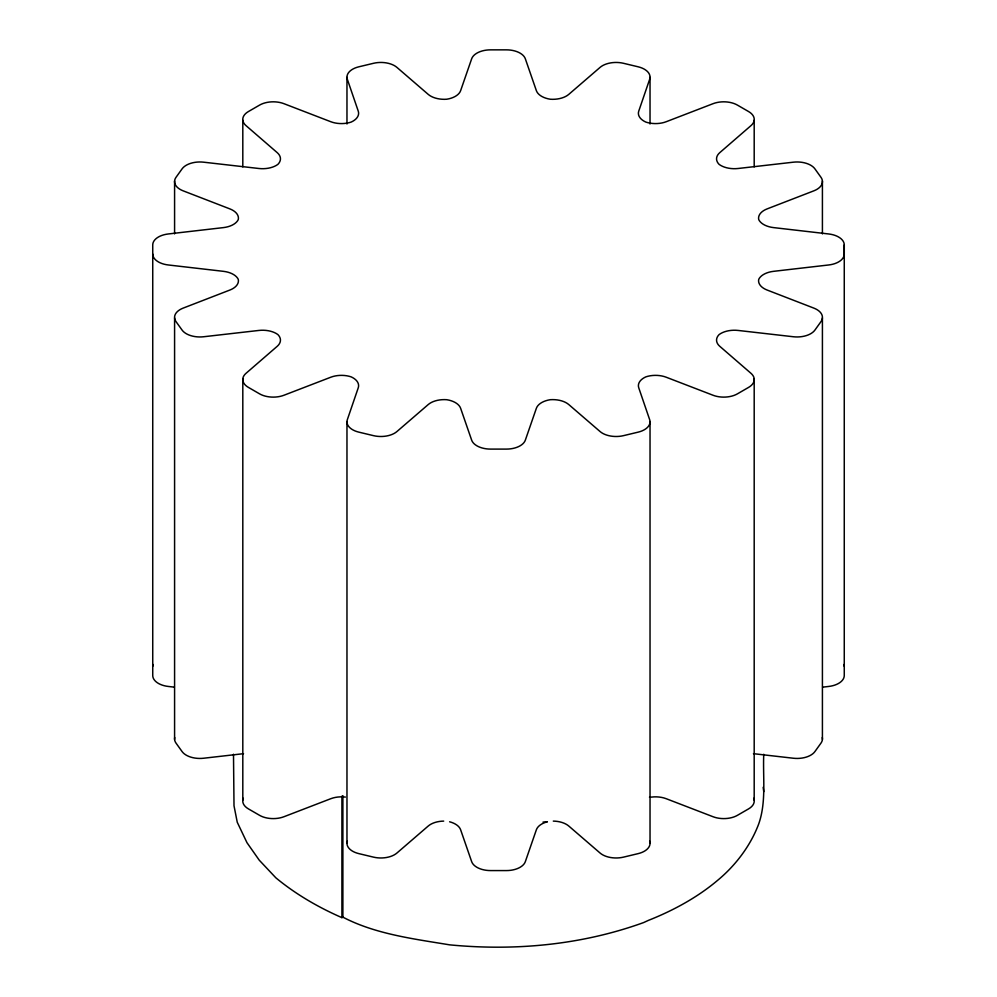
<?xml version="1.0" encoding="UTF-8"?>
<svg xmlns="http://www.w3.org/2000/svg" width="997" height="997" viewBox="0 0 997 997"><rect width="100%" height="100%" fill="white"/><g stroke="black" fill="none" stroke-linecap="round" stroke-linejoin="round"><path stroke-width="1.5" d="M763.752 754.268C762.755 777.286 766.506 801.8 758.729 823.896C750.542 845.768 735.425 865.683 717.354 880.563A265.277 153.164 0 0 1 648.424 920.368L643.638 922.561C581.65 944.994 515 951.163 449.61 944.844C413.68 938.887 375.433 934.152 342.881 917.153L341.909 917.639C318.292 907.32 295.648 894.197 275.845 877.809L259.232 860.162L246.969 842.677L237.249 822.238L234.008 805.788L233.497 754.231M822.612 687.157L828.744 686.447A19.292 11.141 0 0 0 844.26 675.53L844.26 244.901A19.292 11.141 0 0 0 828.744 233.971L773.56 227.603A19.292 11.141 0 0 1 758.729 219.589A19.292 11.141 0 0 1 767.117 208.896L813.876 190.826A19.292 11.141 0 0 0 820.967 177.304L814.91 168.854A19.292 11.141 0 0 0 793.338 162.187L738.129 168.493A19.292 11.141 0 0 1 719.111 164.368A19.292 11.141 0 0 1 719.784 152.641L751.003 125.61A19.292 11.141 0 0 0 748.585 111.552L737.394 105.084A19.292 11.141 0 0 0 713.042 103.688L666.22 121.721A19.292 11.141 0 0 1 645.906 122.108A19.292 11.141 0 0 1 638.753 111.116L649.67 79.249A19.292 11.141 0 0 0 638.13 66.799L623.499 63.297A19.292 11.141 0 0 0 600.082 67.385L568.776 94.379A19.292 11.141 0 0 1 550.257 99.226A19.292 11.141 0 0 1 536.374 90.665L525.344 58.811A19.292 11.141 0 0 0 506.426 49.85L490.574 49.85A19.292 11.141 0 0 0 471.656 58.811L460.626 90.665A19.292 11.141 0 0 1 446.743 99.226A19.292 11.141 0 0 1 428.224 94.379L396.918 67.385A19.292 11.141 0 0 0 373.501 63.297L358.87 66.799A19.292 11.141 0 0 0 347.33 79.249L358.247 111.116A19.292 11.141 0 0 1 351.094 122.108A19.292 11.141 0 0 1 330.78 121.721L283.958 103.688A19.292 11.141 0 0 0 259.606 105.084L248.415 111.552A19.292 11.141 0 0 0 245.997 125.61L277.216 152.641A19.292 11.141 0 0 1 277.889 164.368A19.292 11.141 0 0 1 258.871 168.493L203.662 162.187A19.292 11.141 0 0 0 182.09 168.854L176.033 177.304A19.292 11.141 0 0 0 183.124 190.826L229.883 208.896A19.292 11.141 0 0 1 238.271 219.589A19.292 11.141 0 0 1 223.44 227.603L168.256 233.971A19.292 11.141 0 0 0 152.74 244.901L152.74 675.53A19.292 11.141 0 0 0 168.256 686.447L174.388 687.157M243.53 753.682L203.662 758.231A19.292 11.141 0 0 1 182.09 751.576L176.033 743.126A19.292 11.141 0 0 1 174.712 737.506M649.483 797.226L651.602 797.077A19.292 11.141 0 0 1 666.22 798.709L713.042 816.73A19.292 11.141 0 0 0 737.394 815.347L748.585 808.879A19.292 11.141 0 0 0 753.67 798.298M543.029 822.101L547.39 821.79A19.292 11.141 0 0 0 536.374 829.766L525.344 861.62A19.292 11.141 0 0 1 506.426 870.58L490.574 870.58A19.292 11.141 0 0 1 471.656 861.62L460.626 829.766A19.292 11.141 0 0 0 449.61 821.79M753.47 753.682L793.338 758.231A19.292 11.141 0 0 0 814.91 751.576L820.967 743.126A19.292 11.141 0 0 0 822.288 737.506M763.166 787.306L763.752 791.655M844.26 244.901L844.26 254.048A19.292 11.141 0 0 1 828.744 264.965L773.56 271.334A19.292 11.141 0 0 0 758.729 279.359A19.292 11.141 0 0 0 767.117 290.04L813.876 308.123A19.292 11.141 0 0 1 820.967 321.645L814.91 330.094A19.292 11.141 0 0 1 793.338 336.749L738.129 330.443A19.292 11.141 0 0 0 719.111 334.581A19.292 11.141 0 0 0 719.784 346.308L751.003 373.339A19.292 11.141 0 0 1 748.585 387.397L737.394 393.865A19.292 11.141 0 0 1 713.042 395.248L666.22 377.227A19.292 11.141 0 0 0 645.906 376.841A19.292 11.141 0 0 0 638.753 387.821L649.67 419.7A19.292 11.141 0 0 1 638.13 432.15L623.499 435.652A19.292 11.141 0 0 1 600.082 431.551L568.776 404.558A19.292 11.141 0 0 0 550.257 399.71A19.292 11.141 0 0 0 536.374 408.284L525.344 440.138A19.292 11.141 0 0 1 506.426 449.099L490.574 449.099A19.292 11.141 0 0 1 471.656 440.138L460.626 408.284A19.292 11.141 0 0 0 446.743 399.71A19.292 11.141 0 0 0 428.224 404.558L396.918 431.551A19.292 11.141 0 0 1 373.501 435.652L358.87 432.15A19.292 11.141 0 0 1 347.33 419.7L358.247 387.821A19.292 11.141 0 0 0 351.094 376.841A19.292 11.141 0 0 0 330.78 377.227L283.958 395.248A19.292 11.141 0 0 1 259.606 393.865L248.415 387.397A19.292 11.141 0 0 1 245.997 373.339L277.216 346.308A19.292 11.141 0 0 0 277.889 334.581A19.292 11.141 0 0 0 258.871 330.443L203.662 336.749A19.292 11.141 0 0 1 182.09 330.094L176.033 321.645A19.292 11.141 0 0 1 183.124 308.123L229.883 290.04A19.292 11.141 0 0 0 238.271 279.359A19.292 11.141 0 0 0 223.44 271.334L168.256 264.965A19.292 11.141 0 0 1 152.74 254.048M822.413 181.018L822.413 233.896M822.413 317.931L822.413 739.413M754.193 120.238L754.193 166.898M754.193 378.698L754.193 800.192M650.032 77.355L650.032 124.002M650.032 421.594L650.032 843.076M346.968 77.355L346.968 124.002M346.968 421.594L346.968 843.076M342.881 795.656L342.881 917.153M341.909 796.142L341.909 917.639M242.807 120.238L242.807 166.898M242.807 378.698L242.807 800.192M174.587 181.018L174.587 233.896M174.587 317.931L174.587 739.413M345.398 797.077A19.292 11.141 0 0 0 330.78 798.709L283.958 816.73A19.292 11.141 0 0 1 259.606 815.347L248.415 808.879A19.292 11.141 0 0 1 243.33 798.298M152.74 666.382A19.292 11.141 0 0 1 153.027 664.476M347.33 841.181A19.292 11.141 0 0 0 358.87 853.631L373.501 857.133A19.292 11.141 0 0 0 396.918 853.033L428.224 826.039A19.292 11.141 0 0 1 443.69 821.104M843.973 664.476A19.292 11.141 0 0 1 844.26 666.382M553.31 821.104A19.292 11.141 0 0 1 568.776 826.039L600.082 853.033A19.292 11.141 0 0 0 623.499 857.133L638.13 853.631A19.292 11.141 0 0 0 649.67 841.181"/></g></svg>
